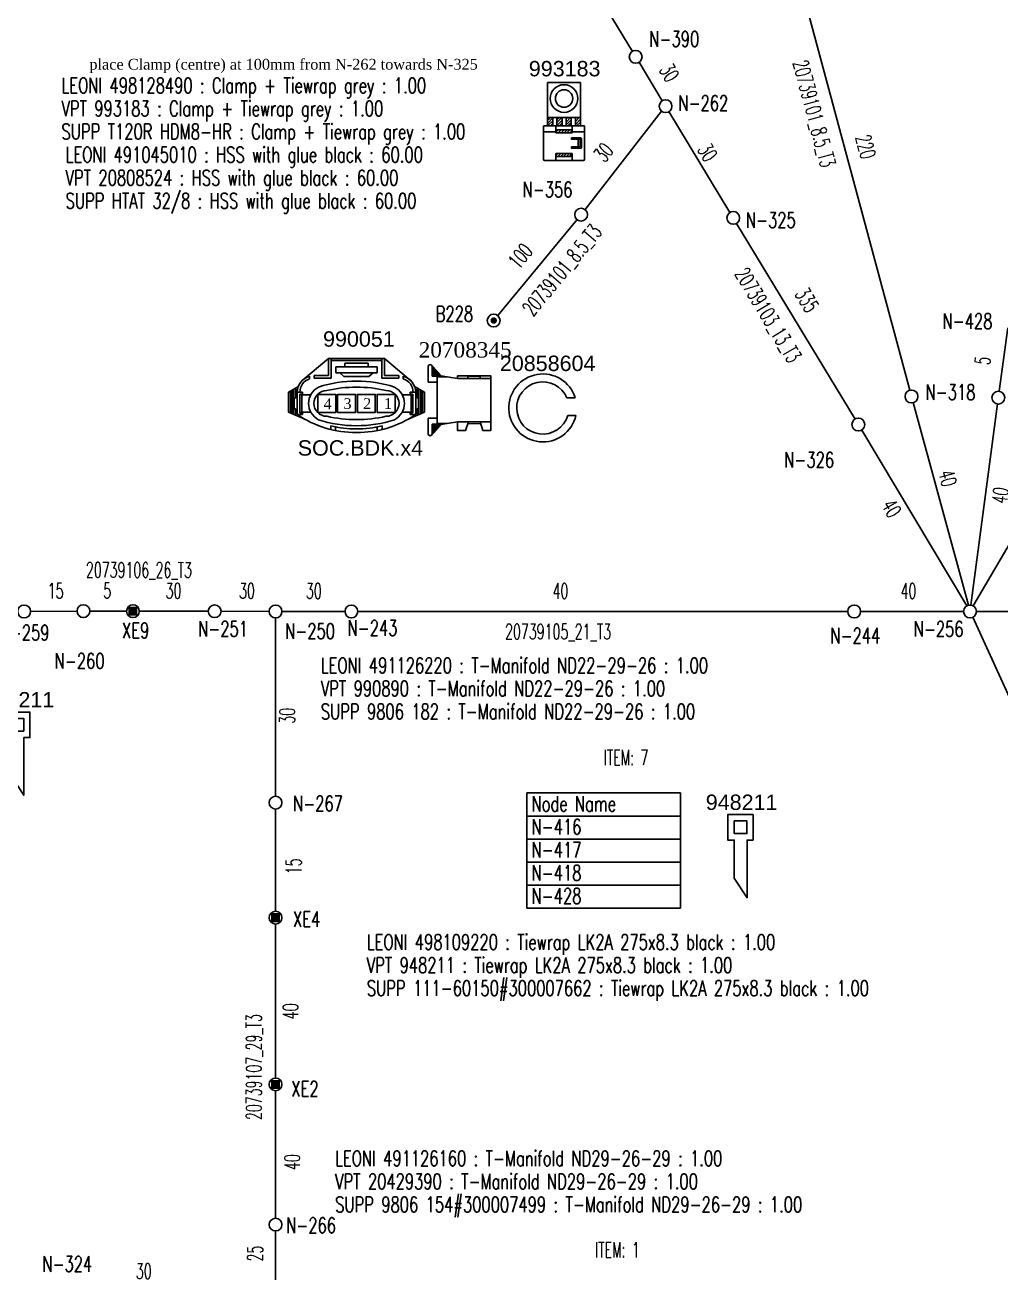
# Model space of a CAD drawing. Header units: millimetres. Extents: x -78 to 6757, y -2226 to 2184.
# Drawn here: x 1683.4 to 2064, y 779.2 to 1268.4 of the extents above; entities that cross this region are included whole.
import ezdxf

# ---------------------------------------------------------------- set-up
doc = ezdxf.new("R2010")
doc.units = ezdxf.units.MM
doc.layers.add('LAYER_0', color=7, linetype='Continuous')
doc.layers.add('SYMBOLS', color=7, linetype='Continuous')
doc.styles.add('HS-BUNDLE-DIMENSION', font='ROMANS.SHX', dxfattribs={"width": 0.6, "height": 6})
doc.styles.add('HS-COMP-DESCRIPTION', font='romans.shx', dxfattribs={"width": 0.6, "height": 6})
doc.styles.add('HS-MULTI-LOCATION-COMP', font='ROMANS.SHX', dxfattribs={"width": 0.7, "height": 6})
doc.styles.add('HS-NODE', font='ROMANS.SHX', dxfattribs={"width": 0.7, "height": 6})
doc.styles.add('HS-PART-NO', font='ROMANS.SHX', dxfattribs={"width": 0.7, "height": 6})
doc.styles.get("Standard").update_dxf_attribs({"font": 'TIMES.TTF'})
doc.linetypes.add('20739101', pattern='A,0.0001,-0.2,[132,ltypeshp.shx,S=0.2,R=0,X=-0.2,Y=0],-0.2', length=0.4001)
doc.linetypes.add('20739103', pattern='A,0.0001,-0.2,[132,ltypeshp.shx,S=0.2,R=0,X=-0.2,Y=0],-0.2', length=0.4001)
doc.linetypes.add('20739105', pattern='A,0.0001,-0.2,[132,ltypeshp.shx,S=0.2,R=0,X=-0.2,Y=0],-0.2', length=0.4001)
doc.linetypes.add('20739106', pattern='A,0.0001,-0.2,[132,ltypeshp.shx,S=0.2,R=0,X=-0.2,Y=0],-0.2', length=0.4001)
doc.linetypes.add('20739107', pattern='A,0.0001,-0.2,[132,ltypeshp.shx,S=0.2,R=0,X=-0.2,Y=0],-0.2', length=0.4001)
doc.linetypes.add('ZIPPED_TUBE', pattern='A,0.0001,-0.25,["~",Standard,S=1,R=0,X=-0.3,Y=-0.6],-0.25', length=0.5001)

# ---------------------------------------------------------------- blocks, each defined once
blk = doc.blocks.new('A$C78503DC2')
at = {"layer": 'SYMBOLS', "color": 7}
for points in [[(15.58689995968109, 28.79963657390181), (5.350099959681074, 20.24563657390181)], [(26.47959995968105, 28.79963657390181), (15.58689995968109, 28.79963657390181)], [(15.58689995968109, 22.14823657390178), (15.58689995968109, 28.79963657390181)], [(16.63759995968107, 28.79963657390181), (16.63759995968107, 21.0982365739018)], [(16.63759995968107, 28.09963657390182), (36.32369995968105, 28.09963657390182)], [(18.43029995968107, 25.57263657390183), (18.43029995968107, 23.22203657390179)], [(18.43029995968107, 25.57263657390183), (26.47959995968105, 25.57263657390183)], [(21.94779995968108, 26.97263657390181), (21.94779995968108, 25.57263657390183)], [(21.94779995968108, 26.97263657390181), (26.47959995968105, 26.97263657390181)], [(26.47959995968105, 28.79963657390181), (37.37369995968106, 28.79963657390181)], [(31.01209995968108, 26.97263657390181), (26.47959995968105, 26.97263657390181)], [(34.52959995968106, 25.57263657390183), (26.47959995968105, 25.57263657390183)], [(31.01209995968108, 26.97263657390181), (31.01209995968108, 25.57263657390183)], [(34.52959995968106, 25.57263657390183), (34.52959995968106, 23.22203657390179)], [(36.32369995968105, 28.79963657390181), (36.32369995968105, 21.0982365739018)], [(37.37369995968106, 28.79963657390181), (47.60769995968107, 20.24563657390181)], [(37.37369995968106, 22.14823657390178), (37.37369995968106, 28.79963657390181)], [(8.223599959681081, 21.9081365739018), (8.223599959681081, 20.8791365739018)], [(15.58689995968109, 22.14823657390178), (9.987599959681063, 22.14823657390178)], [(9.987599959681063, 22.14823657390178), (9.987599959681063, 21.0982365739018)], [(16.63759995968107, 21.0982365739018), (9.987599959681063, 21.0982365739018)], [(18.43029995968107, 23.22203657390179), (26.47959995968105, 23.22203657390179)], [(19.99269995968106, 23.22203657390179), (21.59849995968105, 21.82203657390181)], [(21.59849995968105, 21.82203657390181), (26.47959995968105, 21.82203657390181)], [(34.52959995968106, 23.22203657390179), (26.47959995968105, 23.22203657390179)], [(31.36139995968105, 21.82203657390181), (26.47959995968105, 21.82203657390181)], [(32.96719995968107, 23.22203657390179), (31.36139995968105, 21.82203657390181)], [(36.32369995968105, 21.0982365739018), (42.97369995968106, 21.0982365739018)], [(37.37369995968106, 22.14823657390178), (42.97369995968106, 22.14823657390178)], [(42.97369995968106, 22.14823657390178), (42.97369995968106, 21.0982365739018)], [(44.73769995968107, 21.9081365739018), (44.73769995968107, 20.8791365739018)], [(-4.03189233111334e-08, 15.68233657390181), (3.843699959681089, 17.96363657390179)], [(-4.03189233111334e-08, 15.68233657390181), (-4.03189233111334e-08, 7.882936573901816)], [(0.6999999596810653, 16.0981365739018), (0.6999999596810653, 7.580536573901782)], [(1.399999959681082, 16.51323657390179), (1.399999959681082, 7.278136573901804)], [(2.099999959681071, 16.92903657390178), (2.099999959681071, 6.975736573901827)], [(2.79999995968106, 17.3448365739018), (2.79999995968106, 13.57953657390181)], [(5.485199959681069, 15.6529365739018), (3.385199959681074, 15.6529365739018)], [(3.385199959681074, 15.6529365739018), (3.385199959681074, 11.32203657390181)], [(5.485199959681069, 14.95293657390181), (4.435199959681086, 14.95293657390181)], [(4.435199959681086, 14.95293657390181), (4.435199959681086, 11.32203657390181)], [(8.635199959681074, 14.69113657390182), (5.135199959681074, 14.69113657390182)], [(5.135199959681074, 14.69113657390182), (5.135199959681074, 7.952936573901809)], [(5.485199959681069, 14.95293657390181), (5.485199959681069, 15.6529365739018)], [(11.43029995968107, 7.822036573901812), (18.43029995968107, 7.822036573901812), (18.43029995968107, 14.82203657390181), (11.43029995968107, 14.82203657390181), (11.43029995968107, 7.822036573901812)], [(19.13029995968108, 7.822036573901812), (26.13029995968105, 7.822036573901812), (26.13029995968105, 14.82203657390181), (19.13029995968108, 14.82203657390181), (19.13029995968108, 7.822036573901812)], [(26.82959995968108, 7.822036573901812), (33.82959995968108, 7.822036573901812), (33.82959995968108, 14.82203657390181), (26.82959995968108, 14.82203657390181), (26.82959995968108, 7.822036573901812)], [(34.52959995968106, 7.822036573901812), (41.53169995968105, 7.822036573901812), (41.53169995968105, 14.82203657390181), (34.52959995968106, 14.82203657390181), (34.52959995968106, 7.822036573901812)], [(44.32469995968106, 14.69113657390182), (47.82469995968106, 14.69113657390182)], [(47.47469995968106, 14.95293657390181), (47.47469995968106, 15.6529365739018)], [(47.47469995968106, 15.6529365739018), (49.57469995968106, 15.6529365739018)], [(47.47469995968106, 14.95293657390181), (48.52469995968107, 14.95293657390181)], [(47.82469995968106, 14.69113657390182), (47.82469995968106, 7.952936573901809)], [(47.82469995968106, 14.69113657390182), (47.82469995968106, 7.952936573901809)], [(48.52469995968107, 14.95293657390181), (48.52469995968107, 11.32203657390181)], [(52.96269995968106, 15.68233657390181), (49.11969995968107, 17.96363657390179)], [(49.57469995968106, 15.6529365739018), (49.57469995968106, 11.32203657390181)], [(50.16269995968108, 17.3448365739018), (50.16269995968108, 13.57953657390181)], [(50.86269995968107, 16.92903657390178), (50.86269995968107, 6.975736573901827)], [(51.56269995968105, 16.51323657390179), (51.56269995968105, 7.278136573901804)], [(52.26269995968107, 16.0981365739018), (52.26269995968107, 7.580536573901782)], [(52.96269995968106, 15.68233657390181), (52.96269995968106, 7.882936573901816)], [(3.385199959681074, 13.93163657390181), (2.243499959681088, 13.24493657390178)], [(2.243499959681088, 13.24493657390178), (2.243499959681088, 11.32203657390181)], [(2.243499959681088, 9.399836573901808), (2.243499959681088, 11.32203657390181)], [(3.385199959681074, 6.991136573901798), (3.385199959681074, 11.32203657390181)], [(4.435199959681086, 7.691136573901815), (4.435199959681086, 11.32203657390181)], [(48.52469995968107, 7.691136573901815), (48.52469995968107, 11.32203657390181)], [(49.57469995968106, 13.93163657390181), (50.71569995968105, 13.24493657390178)], [(49.57469995968106, 6.991136573901798), (49.57469995968106, 11.32203657390181)], [(50.71569995968105, 13.24493657390178), (50.71569995968105, 11.32203657390181)], [(50.71569995968105, 9.399836573901808), (50.71569995968105, 11.32203657390181)], [(-4.03189233111334e-08, 7.882936573901816), (6.374899959681073, 5.127736573901814)], [(3.385199959681074, 8.712436573901812), (2.243499959681088, 9.399836573901808)], [(2.79999995968106, 9.06453657390179), (2.79999995968106, 6.673336573901793)], [(5.485199959681069, 6.991136573901798), (3.385199959681074, 6.991136573901798)], [(5.485199959681069, 7.691136573901815), (4.435199959681086, 7.691136573901815)], [(8.635199959681074, 7.952936573901809), (5.135199959681074, 7.952936573901809)], [(5.485199959681069, 7.691136573901815), (5.485199959681069, 6.991136573901798)], [(44.32469995968106, 7.952936573901809), (47.82469995968106, 7.952936573901809)], [(52.96269995968106, 7.882936573901816), (46.58569995968108, 5.127736573901814)], [(47.47469995968106, 7.691136573901815), (48.52469995968107, 7.691136573901815)], [(47.47469995968106, 7.691136573901815), (47.47469995968106, 6.991136573901798)], [(47.47469995968106, 6.991136573901798), (49.57469995968106, 6.991136573901798)], [(49.57469995968106, 8.712436573901812), (50.71569995968105, 9.399836573901808)], [(50.16269995968108, 9.06453657390179), (50.16269995968108, 6.673336573901793)], [(16.44369995968108, 2.530036573901782), (16.44369995968108, 1.14473657390181)], [(18.36379995968107, 2.105136573901802), (18.36379995968107, 0.7240365739017989)], [(34.59539995968106, 2.105136573901802), (34.59539995968106, 0.7240365739017989)], [(36.51969995968108, 2.530036573901782), (36.51969995968108, 1.14473657390181)]]:
    blk.add_lwpolyline(points, dxfattribs=at)
for centre, radius, start, end in [((9.987599959681063, 15.54443657390181), 6.603799999999999, 105.5000000000006, 179.0599999999997), ((9.752399959681071, 15.78383657390179), 5.319369999999999, 106.7099999999999, 181.4099999999991), ((26.47959995968105, -27.2857634260982), 47.34029999999999, 71.79599999999934, 108.1999999999993), ((43.20469995968108, 15.78383657390179), 5.319369999999999, 358.5900000000009, 73.29400000000047), ((42.97369995968106, 15.54443657390181), 6.603799999999999, 0.9423800000005399, 74.50399999999969), ((14.93029995968107, 11.32203657390181), 7.139999999999999, 116.9799999999995, 243.0200000000005), ((14.93029995968107, 11.32203657390181), 5.04, 90, 270), ((26.47959995968105, -34.8401634260982), 52.4881, 77.28800000000048, 102.7100000000004), ((38.03169995968105, 11.32203657390181), 5.04, 270, 90), ((38.03169995968105, 11.32203657390181), 7.139999999999999, 296.9799999999996, 63.02000000000046), ((25.92449995968107, 39.82463657390178), 39.8279, 235.5299999999994, 270.8000000000002), ((26.47959995968105, 49.93263657390179), 47.34029999999999, 251.8000000000009, 288.1999999999991), ((26.47959995968105, 57.48563657390179), 52.4881, 257.2899999999996, 282.7100000000004), ((27.03539995968109, 39.82463657390178), 39.8279, 269.1999999999997, 304.4700000000006), ((26.26819995968108, 42.35163657390177), 41.0186, 256.1399999999996, 270.2999999999994), ((26.69169995968107, 42.35163657390177), 41.0186, 269.7000000000006, 283.8600000000004)]:
    blk.add_arc(centre, radius, start, end, dxfattribs=at)
at = {"layer": 'LAYER_0', "color": 7, "linetype": 'Continuous', "char_height": 4.199999999999999, "width": 1.674609502909385, "attachment_point": 1}
for s, insert in [('{\\fTimes New Roman|b0|i0|c0|p18;4}', (13.63828282448807, 13.2071572592622)), ('{\\fTimes New Roman|b0|i0|c0|p18;3}', (21.40379061889158, 13.35268090259962)), ('{\\fTimes New Roman|b0|i0|c0|p18;2}', (29.07439701668713, 13.34606117203202)), ('{\\fTimes New Roman|b0|i0|c0|p18;1}', (37.189359695322, 13.35875067156144))]:
    blk.add_mtext(s, dxfattribs=dict(at, insert=insert))
blk = doc.blocks.new('418931400')
at = {"layer": 'LAYER_0', "color": 7, "linetype": 'Continuous'}
blk.add_blockref('A$C78503DC2', (65.02320394063605, 36.63096902068378), dxfattribs=at)
at = {"layer": 'LAYER_0', "color": 7, "linetype": 'Continuous', "char_height": 6, "width": 590.6579668816714, "attachment_point": 1}
for s, insert in [('{\\fArial|b0|i0|c0|p32;990051}', (78.4686647437679, 76.07419822557705)), ('{\\fArial|b0|i0|c0|p32;SOC.BDK.x4}', (68.59782842203256, 33.55932072208526))]:
    blk.add_mtext(s, dxfattribs=dict(at, insert=insert))
blk = doc.blocks.new('498128490')
at = {"layer": 'LAYER_0', "color": 7}
for points in [[(14.28297583449796, 16.68025292973944), (14.28297583449796, 30.28025292973951), (1.482975834497894, 30.28025292973951), (1.482975834497894, 16.68025292973944)], [(14.28297583449796, 16.68025292973944), (1.482975834497894, 16.68025292973944)], [(1.482975834497894, 16.68025292973944), (1.482975834497894, 13.48025292973942)], [(1.482975834497894, 16.68025292973944), (3.482975834497894, 16.68025292973944)], [(1.618975834497876, 15.76825292973943), (2.394975834497886, 16.54425292973944)], [(3.338975834497889, 16.35225292973945), (1.618975834497876, 14.63225292973943)], [(1.73897583449788, 13.62425292973942), (3.338975834497889, 15.21625292973944)], [(3.482975834497894, 16.68025292973944), (3.482975834497894, 13.48025292973942)], [(3.482975834497894, 16.68025292973944), (5.082975834497903, 16.68025292973944)], [(5.082975834497903, 16.68025292973944), (3.482975834497894, 16.68025292973944)], [(5.082975834497903, 16.68025292973944), (7.082975834497917, 16.68025292973944)], [(5.082975834497903, 13.48025292973942), (5.082975834497903, 16.68025292973944)], [(6.922975834497906, 16.54425292973944), (5.218975834497899, 14.84025292973943)], [(5.218975834497899, 15.96825292973943), (5.786975834497911, 16.54425292973944)], [(5.218975834497899, 13.71225292973942), (6.938975834497912, 15.42425292973943)], [(7.082975834497917, 16.68025292973944), (7.082975834497917, 13.48025292973942)], [(8.682975834497926, 16.68025292973944), (7.082975834497917, 16.68025292973944)], [(7.082975834497917, 16.68025292973944), (8.682975834497926, 16.68025292973944)], [(8.682975834497926, 13.48025292973942), (8.682975834497926, 16.68025292973944)], [(8.682975834497926, 16.68025292973944), (10.68297583449794, 16.68025292973944)], [(9.18697583449793, 16.54425292973944), (8.818975834497921, 16.17625292973944)], [(8.818975834497921, 15.04825292973943), (10.31497583449793, 16.54425292973944)], [(10.53897583449793, 15.63225292973943), (8.818975834497921, 13.92025292973943)], [(10.68297583449794, 16.68025292973944), (10.68297583449794, 13.48025292973942)], [(10.68297583449794, 16.68025292973944), (12.28297583449795, 16.68025292973944)], [(12.28297583449795, 16.68025292973944), (10.68297583449794, 16.68025292973944)], [(12.28297583449795, 13.48025292973942), (12.28297583449795, 16.68025292973944)], [(12.28297583449795, 16.68025292973944), (14.28297583449796, 16.68025292973944)], [(12.57897583449795, 16.54425292973944), (12.41897583449794, 16.38425292973943)], [(12.41897583449794, 15.25625292973943), (13.70697583449796, 16.54425292973944)], [(14.13897583449796, 15.84025292973943), (12.41897583449794, 14.12025292973942)], [(13.05097583449793, 13.62425292973942), (14.13897583449796, 14.71225292973942)], [(14.28297583449796, 13.48025292973942), (14.28297583449796, 16.68025292973944)], [(-0.1170241655021144, 13.08025292973943), (-0.1170241655021144, 12.68025292973942)], [(-0.1170241655021144, 12.68025292973942), (-0.1170241655021144, 11.88025292973941)], [(-0.1170241655021144, 11.88025292973941), (-0.1170241655021144, 11.48025292973942)], [(-0.1170241655021144, 11.48025292973942), (-0.1170241655021144, 0.6826529297393449)], [(0.6829758344978827, 13.48025292973942), (0.2829758344978771, 13.48025292973942)], [(0.2829758344978771, 11.08025292973941), (0.6829758344978827, 11.08025292973941)], [(1.482975834497894, 13.48025292973942), (0.6829758344978827, 13.48025292973942)], [(0.6829758344978827, 11.08025292973941), (4.682975834497912, 11.08025292973941)], [(1.482975834497894, 13.48025292973942), (5.082975834497903, 13.48025292973942)], [(3.482975834497894, 13.48025292973942), (1.482975834497894, 13.48025292973942)], [(3.338975834497889, 14.08825292973944), (2.87497583449789, 13.62425292973942)], [(8.682975834497926, 13.48025292973942), (3.482975834497894, 13.48025292973942)], [(3.482975834497894, 13.48025292973942), (5.082975834497903, 13.48025292973942)], [(4.682975834497912, 13.48025292973942), (4.682975834497912, 11.88025292973941)], [(7.082975834497917, 11.88025292973941), (4.682975834497912, 11.88025292973941)], [(4.682975834497912, 11.88025292973941), (4.682975834497912, 10.68025292973941)], [(4.682975834497912, 10.68025292973941), (11.08297583449795, 10.68025292973941)], [(4.818975834497893, 11.0482529297394), (5.514975834497905, 11.74425292973941)], [(5.082975834497903, 13.48025292973942), (7.082975834497917, 13.48025292973942)], [(6.642975834497905, 11.74425292973941), (5.730975834497913, 10.8242529297394)], [(6.938975834497912, 14.29625292973942), (6.266975834497901, 13.62425292973942)], [(6.858975834497913, 10.8242529297394), (7.778975834497929, 11.74425292973941)], [(7.082975834497917, 13.48025292973942), (14.28297583449796, 13.48025292973942)], [(7.082975834497917, 13.48025292973942), (8.682975834497926, 13.48025292973942)], [(7.082975834497917, 11.88025292973941), (11.08297583449795, 11.88025292973941)], [(8.90697583449793, 11.74425292973941), (7.994975834497909, 10.8242529297394)], [(10.68297583449794, 13.48025292973942), (8.682975834497926, 13.48025292973942)], [(9.122975834497923, 10.8242529297394), (10.03497583449793, 11.74425292973941)], [(9.658975834497939, 13.62425292973942), (10.53897583449793, 14.50425292973943)], [(10.93897583449794, 11.5122529297394), (10.25097583449792, 10.8242529297394)], [(10.68297583449794, 13.48025292973942), (12.28297583449795, 13.48025292973942)], [(12.28297583449795, 13.48025292973942), (10.68297583449794, 13.48025292973942)], [(11.08297583449795, 11.88025292973941), (11.08297583449795, 13.48025292973942)], [(11.08297583449795, 10.68025292973941), (11.08297583449795, 11.88025292973941)], [(15.08297583449796, 11.08025292973941), (11.08297583449795, 11.08025292973941)], [(14.28297583449796, 13.48025292973942), (12.28297583449795, 13.48025292973942)], [(14.13897583449796, 13.57625292973942), (14.18697583449796, 13.62425292973942)], [(15.08297583449796, 13.48025292973942), (14.28297583449796, 13.48025292973942)], [(15.48297583449797, 13.48025292973942), (15.08297583449796, 13.48025292973942)], [(15.08297583449796, 11.08025292973941), (15.48297583449797, 11.08025292973941)], [(15.88297583449797, 12.68025292973942), (15.88297583449797, 13.08025292973943)], [(15.88297583449797, 11.88025292973941), (15.88297583449797, 12.68025292973942)], [(15.88297583449797, 11.48025292973942), (15.88297583449797, 11.88025292973941)], [(15.88297583449797, 0.6826529297393449), (15.88297583449797, 11.48025292973942)], [(14.44297583449795, 8.693052929739405), (10.92297583449792, 8.693052929739405)], [(13.64297583449795, 8.213052929739387), (10.92297583449792, 8.213052929739387)], [(10.92297583449792, 5.173052929739382), (13.96297583449796, 5.173052929739382)], [(11.05097583449792, 4.837052929739383), (11.25097583449792, 5.031452929739371)], [(11.37097583449793, 8.550652929739396), (11.17897583449795, 8.354652929739384)], [(12.37897583449795, 5.031452929739371), (12.17897583449795, 4.834652929739375)], [(12.30697583449795, 8.3538529297394), (12.50697583449795, 8.551452929739394)], [(13.31497583449794, 4.833852929739391), (13.50697583449795, 5.031452929739371)], [(13.96297583449796, 8.213052929739387), (13.40297583449795, 8.213052929739387)], [(13.40297583449795, 7.973052929739393), (13.40297583449795, 5.413052929739377)], [(13.64297583449795, 5.173052929739382), (13.40297583449795, 5.173052929739382)], [(13.63497583449795, 8.550652929739396), (13.43497583449795, 8.354652929739384)], [(14.20297583449796, 5.413052929739377), (14.20297583449796, 7.973052929739393)], [(14.33897583449796, 8.122652929739399), (14.53897583449795, 8.320252929739393)], [(14.53897583449795, 7.190652929739383), (14.33897583449796, 6.994652929739385)], [(14.33897583449796, 5.863452929739378), (14.53897583449795, 6.060252929739375)], [(14.53897583449795, 4.929052929739382), (14.44297583449795, 4.834652929739375)], [(14.68297583449795, 4.933052929739387), (14.68297583449795, 8.453052929739396)], [(-0.1170241655021144, 0.6826529297393449), (-0.1170241655021144, 0.2826529297393392)], [(4.682975834497912, 2.682652929739359), (11.08297583449795, 2.682652929739359)], [(4.682975834497912, 1.482652929739342), (4.682975834497912, 2.682652929739359)], [(4.682975834497912, 1.482652929739342), (11.08297583449795, 1.482652929739342)], [(4.682975834497912, -0.1173470702606665), (4.682975834497912, 1.482652929739342)], [(4.682975834497912, -0.1173470702606665), (4.682975834497912, 1.482652929739342)], [(4.818975834497893, 1.998652929739362), (5.362975834497904, 2.541052929739377)], [(6.490975834497904, 2.541052929739377), (5.578975834497912, 1.623452929739369)], [(6.706975834497912, 1.624252929739353), (7.626975834497928, 2.541052929739377)], [(8.754975834497928, 2.541052929739377), (7.842975834497908, 1.623452929739369)], [(8.970975834497922, 1.624252929739353), (9.890975834497924, 2.541052929739377)], [(10.93897583449794, 2.459452929739354), (10.09897583449792, 1.623452929739369)], [(14.44297583449795, 4.693052929739378), (10.92297583449792, 4.693052929739378)], [(11.08297583449795, 1.482652929739342), (11.08297583449795, 2.682652929739359)], [(11.08297583449795, -0.1173470702606665), (11.08297583449795, 1.482652929739342)], [(15.88297583449797, 0.2826529297393392), (15.88297583449797, 0.6826529297393449)], [(0.2829758344978771, -0.1173470702606665), (0.6829758344978827, -0.1173470702606665)], [(0.6829758344978827, -0.1173470702606665), (4.682975834497912, -0.1173470702606665)], [(4.682975834497912, -0.1173470702606665), (11.08297583449795, -0.1173470702606665)], [(15.08297583449796, -0.1173470702606665), (11.08297583449795, -0.1173470702606665)], [(15.48297583449797, -0.1173470702606665), (15.08297583449796, -0.1173470702606665)]]:
    blk.add_lwpolyline(points, dxfattribs=at)
for radius in [5.400160000000029, 3.399920000000018]:
    blk.add_circle((7.882975834497929, 24.08025292973948), radius, dxfattribs=at)
for centre, radius, start, end in [((0.2829758344978771, 13.08025292973943), 0.3999600000000021, 90, 180), ((0.2829758344978771, 11.48025292973942), 0.3999600000000021, 180, 270), ((15.48297583449797, 13.08025292973943), 0.3999600000000021, 0, 90), ((15.48297583449797, 11.48025292973942), 0.3999600000000021, 270, 0), ((10.92297583449792, 8.453052929739396), 0.2398880000000013, 90, 180), ((10.92297583449792, 8.453052929739396), 0.2398880000000013, 180, 270), ((10.92297583449792, 4.933052929739387), 0.2398880000000013, 90, 180), ((10.92297583449792, 4.933052929739387), 0.2398880000000013, 180, 270), ((13.64297583449795, 7.973052929739393), 0.2398880000000013, 90, 180), ((13.64297583449795, 5.413052929739377), 0.2398880000000013, 180, 270), ((13.96297583449796, 7.973052929739393), 0.2398880000000013, 0, 90), ((13.96297583449796, 5.413052929739377), 0.2398880000000013, 270, 0), ((14.44297583449795, 8.453052929739396), 0.2398880000000013, 0, 90), ((14.44297583449795, 4.933052929739387), 0.2398880000000013, 270, 0), ((0.2829758344978771, 0.2826529297393392), 0.3999600000000021, 180, 270), ((15.48297583449797, 0.2826529297393392), 0.3999600000000021, 270, 0)]:
    blk.add_arc(centre, radius, start, end, dxfattribs=at)
at = {"layer": 'LAYER_0', "color": 7, "linetype": 'Continuous', "insert": (-5.875444388356973, 38.73537377471465), "char_height": 6, "width": 590.6579668816714, "attachment_point": 1}
blk.add_mtext('{\\fArial|b0|i0|c0|p32;993183}', dxfattribs=at)
blk = doc.blocks.new('498109220')
at = {"layer": 'LAYER_0', "color": 7}
for points in [[(-7.5, 32.5), (-7.5, 22.53800000000001), (-4.987999999999985, 22.53800000000001), (-4.987999999999985, 7.637), (0, 0), (0, 22.53800000000001), (2.385000000000005, 22.53800000000001), (2.385000000000005, 32.47200000000001), (-7.546000000000006, 32.47200000000001)], [(-4.998999999999995, 30), (-4.998999999999995, 25.02100000000002), (-0.0210000000000008, 25.02100000000002), (-0.0210000000000008, 30), (-4.998999999999995, 30)]]:
    blk.add_lwpolyline(points, dxfattribs=at)
at = {"layer": 'LAYER_0', "color": 7, "linetype": 'Continuous', "insert": (-16.08493258360572, 40.2713361683962), "char_height": 6, "width": 590.6579668816714, "attachment_point": 1}
blk.add_mtext('{\\fArial|b0|i0|c0|p32;948211}', dxfattribs=at)
blk = doc.blocks.new('492058700')
at = {"layer": 'LAYER_0', "color": 7}
for points in [[(145.96, 119.32), (145.96, 125.6)], [(147.59, 125.6), (147.59, 121.7), (151.8, 121.7)], [(147.59, 121.7), (147.59, 125.35), (147.95, 125.35), (147.95, 121.7), (147.59, 121.7)], [(147.95, 121.7), (147.95, 124.95), (148.3, 124.95), (148.3, 121.7)], [(148.3, 121.7), (148.3, 124.55), (148.66, 124.55), (148.66, 121.7)], [(148.66, 121.7), (148.66, 124.15), (149.02, 124.15), (149.02, 121.7)], [(149.02, 121.7), (149.02, 123.75), (149.38, 123.75), (149.38, 121.7)], [(149.38, 121.7), (149.38, 123.35), (149.73, 123.35), (149.73, 121.7)], [(149.73, 121.7), (149.73, 122.95), (150.09, 122.95), (150.09, 121.7)], [(150.09, 121.7), (150.09, 122.55), (150.45, 122.55), (150.45, 121.7)], [(149.46, 119.32), (145.96, 119.32)], [(153.26, 121.48), (149.46, 121.48), (149.46, 119.32)], [(149.46, 119.32), (149.46, 112.32)], [(150.45, 121.7), (150.45, 122.15), (150.81, 122.15), (150.81, 121.7)], [(150.97, 121.83), (150.81, 122.02)], [(157.46, 120.82), (150.97, 121.83)], [(157.46, 120.82), (170.46, 120.82), (170.46, 121.82), (157.46, 121.82), (157.46, 120.82)], [(170.46, 120.82), (157.46, 120.82)], [(161.5, 120.82), (161.5, 121.65), (166.28, 121.65), (166.28, 120.82), (161.5, 120.82)], [(170.46, 112.32), (170.46, 120.82)], [(149.46, 105.32), (149.46, 112.32)], [(170.46, 112.32), (170.46, 103.82)], [(149.46, 105.32), (145.96, 105.32)], [(145.96, 105.32), (145.96, 99.04700000000001)], [(147.59, 99.045), (147.59, 102.95), (151.8, 102.95)], [(147.59, 102.95), (147.59, 99.302), (147.95, 99.302), (147.95, 102.95), (147.59, 102.95)], [(147.95, 102.95), (147.95, 99.70200000000001), (148.3, 99.70200000000001), (148.3, 102.95)], [(148.3, 102.95), (148.3, 100.1), (148.66, 100.1), (148.66, 102.95)], [(148.66, 102.95), (148.66, 100.5), (149.02, 100.5), (149.02, 102.95)], [(149.02, 102.95), (149.02, 100.9), (149.38, 100.9), (149.38, 102.95)], [(149.38, 102.95), (149.38, 101.3), (149.73, 101.3), (149.73, 102.95)], [(153.26, 103.17), (149.46, 103.17), (149.46, 105.32)], [(149.73, 102.95), (149.73, 101.7), (150.09, 101.7), (150.09, 102.95)], [(150.09, 102.95), (150.09, 102.1), (150.45, 102.1), (150.45, 102.95)], [(150.45, 102.95), (150.45, 102.5), (150.81, 102.5), (150.81, 102.95)], [(150.97, 102.82), (150.81, 102.63)], [(157.46, 103.82), (150.97, 102.82)], [(160.58, 100.51), (157.44, 100.51), (157.44, 103.82), (170.46, 103.82), (170.46, 100.51), (167.32, 100.51)], [(160.58, 100.51), (161.68, 103.82)], [(161.46, 103.17), (166.45, 103.16)], [(167.32, 100.51), (166.23, 103.82)]]:
    blk.add_lwpolyline(points, dxfattribs=at)
for centre, start, end in [((146.77, 125.33), 18.598, 161.48), ((146.77, 99.319), 198.52, 341.4)]:
    blk.add_arc(centre, 0.85714, start, end, dxfattribs=at)
at = {"layer": 'LAYER_0', "color": 7, "linetype": 'Continuous', "insert": (142.3159936859357, 134.9666309804266), "char_height": 6, "width": 590.6579668816714, "attachment_point": 1}
blk.add_mtext('{\\fTimes New Roman|b0|i0|c0|p18;20708345}', dxfattribs=at)
blk = doc.blocks.new('A$C168E3ECD')
at = {"layer": 'LAYER_0', "color": 7}
for points in [[(11.11548668801674, 8.417778197237283), (12.70548668801675, 8.417778197237283)], [(11.27548668801674, 5.037778197237287), (12.83548668801674, 5.047778197237292)]]:
    blk.add_lwpolyline(points, dxfattribs=at)
for radius, start, end in [(6.4999, 17.15300000000017, 347.0700000000002), (5.0001, 22.55400000000067, 342.9999999999998)]:
    blk.add_arc((6.49548668801674, 6.497778197237281), radius, start, end, dxfattribs=at)
blk = doc.blocks.new('492074001')
at = {"layer": 'LAYER_0', "color": 7, "linetype": 'Continuous', "xscale": 2.040000000000003, "yscale": 2.040000000000003, "zscale": 2.04}
blk.add_blockref('A$C168E3ECD', (105.9811660356604, 90.39519824687407), dxfattribs=at)
at = {"layer": 'LAYER_0', "color": 7, "linetype": 'Continuous', "insert": (102.4770392533666, 124.0494395369754), "char_height": 6, "width": 590.6579668816714, "attachment_point": 1}
blk.add_mtext('{\\fArial|b0|i0|c1|p0;\\C256;20858604}', dxfattribs=at)

msp = doc.modelspace()

# ---------------------------------------------------------------- linework, layer by layer
at = {"color": 7, "linetype": '20739103', "ltscale": 8}
for points in [[(1900.90175133917, 1290.122919792087), (1920.234374415911, 1258.188336641651)], [(1960.870776233432, 1191.063117905169), (2007.093452044455, 1114.710215442663)]]:
    msp.add_lwpolyline(points, dxfattribs=at)
at = {"color": 7, "linetype": '20739101', "ltscale": 8}
for points in [[(1985.059224695195, 1287.549440457049), (2028.450650323274, 1125.931906468591)], [(1867.738426065445, 1155.080132460419), (1898.649808647383, 1192.534401004403)], [(2063.325354233273, 1125.545559172341), (2066.627926851199, 1150.297639279986)]]:
    msp.add_lwpolyline(points, dxfattribs=at)
at = {"color": 7, "ltscale": 8}
for points in [[(1922.823759956368, 1253.911061513387), (1931.889070646327, 1238.936532870072)], [(1901.776412916628, 1196.435579212208), (1931.64847216905, 1234.824856840696)], [(1934.478456186784, 1234.659257741808), (1958.281390692975, 1195.340393033433)], [(2029.755693507111, 1121.105232261619), (2051.286657006877, 1042.02942365506)], [(2052.27165993876, 1042.095604271528), (2062.666511219848, 1120.589157262833)], [(2009.669680016113, 1110.425030062269), (2050.66191679857, 1041.763789816262)], [(2053.207881850337, 1041.773910067547), (2093.521167317994, 1110.534051599205)], [(1685.492206499766, 1039.633132205224), (1703.628756466288, 1039.748411934296)], [(1759.785069883847, 1039.700559857263), (1778.554423181096, 1039.627035115473)], [(1783.554404, 1039.617242), (1808.144404, 1039.617242)], [(2009.249616, 1039.617242), (2049.443452, 1039.617242)], [(2052.984320726296, 1037.344228076897), (2069.383306401499, 1001.532677760508)], [(2054.443452, 1039.617242), (2090.033452, 1039.617242)], [(1781.054404, 967.540463), (1781.054404, 1037.117242)], [(1781.054404, 778.881308), (1781.054404, 797.881308)]]:
    msp.add_lwpolyline(points, dxfattribs=at)
at = {"color": 7, "linetype": 'Continuous'}
for points in [[(1865.522113043706, 1153.151992717857, 1.25, 1.25, 1), (1866.772113043706, 1153.151992717857, 1.25, 1.25, 1)], [(1724.536921920167, 1038.848070891806, 1.767766960898825, 1.767766960898825, 0), (1726.304688881066, 1038.848070891806, 1.767766960898825, 1.767766960898825, 0), (1726.304688881066, 1040.615837852705, 1.767766960898825, 1.767766960898825, 0), (1724.536921920167, 1040.615837852705, 1.767766960898825, 1.767766960898825, 0)], [(1724.536921920167, 1040.615837852705, 1.767766960898825, 1.767766960898825, 0), (1726.304688881066, 1040.615837852705, 1.767766960898825, 1.767766960898825, 0), (1726.304688881066, 1038.848070891806, 1.767766960898825, 1.767766960898825, 0), (1724.536921920167, 1038.848070891806, 1.767766960898825, 1.767766960898825, 0)], [(1780.170520522724, 919.2558385195506, 1.767766960898825, 1.767766960898825, 0), (1781.938287483622, 919.2558385195506, 1.767766960898825, 1.767766960898825, 0), (1781.938287483622, 921.0236054804494, 1.767766960898825, 1.767766960898825, 0), (1780.170520522724, 921.0236054804494, 1.767766960898825, 1.767766960898825, 0)], [(1780.170520522724, 921.0236054804494, 1.767766960898825, 1.767766960898825, 0), (1781.938287483622, 921.0236054804494, 1.767766960898825, 1.767766960898825, 0), (1781.938287483622, 919.2558385195506, 1.767766960898825, 1.767766960898825, 0), (1780.170520522724, 919.2558385195506, 1.767766960898825, 1.767766960898825, 0)], [(1780.170520522724, 854.1847865195506, 1.767766960898825, 1.767766960898825, 0), (1781.938287483622, 854.1847865195506, 1.767766960898825, 1.767766960898825, 0), (1781.938287483622, 855.9525534804494, 1.767766960898825, 1.767766960898825, 0), (1780.170520522724, 855.9525534804494, 1.767766960898825, 1.767766960898825, 0)], [(1780.170520522724, 855.9525534804494, 1.767766960898825, 1.767766960898825, 0), (1781.938287483622, 855.9525534804494, 1.767766960898825, 1.767766960898825, 0), (1781.938287483622, 854.1847865195506, 1.767766960898825, 1.767766960898825, 0), (1780.170520522724, 854.1847865195506, 1.767766960898825, 1.767766960898825, 0)]]:
    msp.add_lwpolyline(points, format="xyseb", close=True, dxfattribs=at)
at = {"color": 7, "linetype": '20739106', "ltscale": 8}
for points in [[(1708.628702451754, 1039.760110304164), (1722.920808911743, 1039.736146207611)], [(1727.920804822976, 1039.730259575443), (1754.78508963941, 1039.712047769548)]]:
    msp.add_lwpolyline(points, dxfattribs=at)
at = {"color": 7, "linetype": '20739105', "ltscale": 8}
msp.add_lwpolyline([(1813.144404, 1039.617242), (2004.249616, 1039.617242)], dxfattribs=at)
at = {"color": 7, "linetype": 'Continuous'}
for points in [[(1879.122501514164, 968.7954040660461), (1938.962501514164, 968.7954040660461)], [(1879.122501514164, 923.7954040660461), (1879.122501514164, 968.7954040660461)], [(1879.122501514164, 923.7954040660461), (1879.122501514164, 968.7954040660461)], [(1879.122501514164, 968.7954040660461), (1938.962501514164, 968.7954040660461)], [(1938.962501514164, 923.7954040660461), (1938.962501514164, 968.7954040660461)], [(1938.962501514164, 923.7954040660461), (1938.962501514164, 968.7954040660461)], [(1879.122501514164, 959.7954040660461), (1938.962501514164, 959.7954040660461)], [(1879.122501514164, 950.7954040660461), (1938.962501514164, 950.7954040660461)], [(1879.122501514164, 941.7954040660461), (1938.962501514164, 941.7954040660461)], [(1879.122501514164, 932.7954040660461), (1938.962501514164, 932.7954040660461)], [(1879.122501514164, 923.7954040660461), (1938.962501514164, 923.7954040660461)], [(1879.122501514164, 923.7954040660461), (1938.962501514164, 923.7954040660461)]]:
    msp.add_lwpolyline(points, dxfattribs=at)
at = {"color": 7, "linetype": '20739107', "ltscale": 8}
for points in [[(1781.054404, 922.639722), (1781.054404, 962.540463)], [(1781.054404, 857.56867), (1781.054404, 917.639722)], [(1781.054404, 802.881308), (1781.054404, 852.56867)]]:
    msp.add_lwpolyline(points, dxfattribs=at)
at = {"color": 7, "linetype": 'Continuous'}
for centre in [(1921.529067186139, 1256.049699077519), (1933.183763416556, 1236.79789530594), (1900.241121669122, 1194.462540746964), (1959.576083463204, 1193.201755469301), (1866.147113043706, 1153.151992717857), (2029.098898513988, 1123.517413916679), (2062.994719158607, 1123.067519534361), (2008.388144814684, 1112.571577878531), (1706.128705966054, 1039.76430213952), (1725.420805397443, 1039.731954372255), (1757.285089064942, 1039.710352972736), (1682.992257, 1039.617242), (1781.054404, 1039.617242), (1810.644404, 1039.617242), (2006.749616, 1039.617242), (2051.943452, 1039.617242), (1781.054404, 965.040463), (1781.054404, 920.139722), (1781.054404, 855.06867), (1781.054404, 800.381308)]:
    msp.add_circle(centre, 2.5, dxfattribs=at)

# ---------------------------------------------------------------- block references
at = {"linetype": 'ZIPPED_TUBE'}
for name, p in [('498128490', (1885.705090826688, 1215.70316049042)), ('418931400', (1721.110258189295, 1072.871010810557)), ('492058700', (1694.569541470918, 1009.745102980495)), ('492074001', (1766.071064192722, 1015.39444776687)), ('498109220', (1682.864162143062, 967.9063026172048)), ('498109220', (1964.944030154364, 927.9056053236652))]:
    msp.add_blockref(name, p, dxfattribs=at)

# ---------------------------------------------------------------- texts
at = {"color": 5, "linetype": 'Continuous', "style": 'HS-NODE', "width": 0.7}
for s, p in [('N-390', (1926.848817621539, 1260.012030739466)), ('N-262', (1938.198387157129, 1234.996083588399)), ('N-356', (1877.441813982605, 1201.277806800026)), ('N-325', (1964.512978463204, 1189.337379469301)), ('B228', (1843.540598244483, 1152.775256850999)), ('N-428', (2041.216519218469, 1149.917427270739)), ('N-318', (2034.590887377857, 1122.201097588204)), ('N-326', (1979.489523184111, 1095.776941925291)), ('N-259', (1673.437248, 1028.361543)), ('XE9', (1721.188964397443, 1029.206428372255)), ('N-251', (1750.871717064942, 1029.826556972735)), ('N-250', (1784.804404, 1028.947242)), ('N-243', (1809.16484665158, 1030.171184211271)), ('N-244', (1997.492126, 1027.182921)), ('N-256', (2029.968813507239, 1029.792610240371)), ('N-260', (1694.905620966053, 1017.31141513952)), ('N-267', (1787.895109, 961.657789)), ('XE4', (1787.895109, 916.506217)), ('XE2', (1787.257133, 850.307817)), ('N-266', (1785.197373615461, 797.0795230749645)), ('N-324', (1690.101471, 782.002232))]:
    msp.add_text(s, height=6, dxfattribs=at).set_placement(p)
at = {"color": 1, "linetype": 'Continuous', "ltscale": 8, "style": 'HS-BUNDLE-DIMENSION', "width": 0.6}
for s, rotation, p in [('30', 301.1899595347838, (1930.468220806571, 1250.938363109344)), ('20739101_8.5_T3', 285.0284877506881, (1982.724793677972, 1253.822337151359)), ('220', 285.0284877506881, (2007.115130412106, 1224.681821753477)), ('30', 52.11224844965318, (1909.472101437608, 1214.467265065566)), ('30', 301.1899595347837, (1945.388751586969, 1219.859556519444)), ('20739101_8.5_T3', 50.46680164220047, (1881.449729636059, 1154.412325028027)), ('100', 50.46680164220047, (1875.92843700875, 1172.858837972978)), ('20739103_13_T3', 301.189959534784, (1959.928490451317, 1171.379071762142)), ('335', 301.189959534784, (1983.378183132061, 1163.53906997345)), ('5', 82.40013643894841, (2059.62417698955, 1135.612053437135)), ('40', 285.2313998070986, (2039.543082184777, 1093.834539497457)), ('40', 82.45625159472462, (2066.330346395527, 1081.482568824697)), ('40', 300.8381097430939, (2017.165468773877, 1080.970782479666)), ('20739106_26_T3', 359.9611581152379, (1707.080680945718, 1052.823226042234)), ('15', 0.3641791301291226, (1692.215056175973, 1044.675965055339)), ('5', 359.9039301652653, (1713.853929409321, 1044.751356004015)), ('30', 359.9611581152379, (1738.169908458068, 1044.723312663513)), ('30', 359.7755577520444, (1766.812401269911, 1044.67307022145)), ('30', 90, (1788.617955, 995.837169)), ('15', 90, (1791.118556, 937.113169)), ('40', 90, (1789.914238, 880.525918)), ('20739107_29_T3', 90, (1775.561171, 841.181491)), ('40', 90, (1790.581534, 821.673807)), ('25', 90, (1776.054404, 785.981308)), ('30', 0.01779101547351819, (1726.560238, 779.208371))]:
    msp.add_text(s, height=6, rotation=rotation, dxfattribs=at).set_placement(p)
at = {"color": 200, "linetype": 'Continuous', "style": 'HS-PART-NO', "width": 0.7}
for s, p in [('LEONI 498128490 : Clamp + Tiewrap grey : 1.00', (1697.587195449113, 1241.878332913827)), ('VPT 993183 : Clamp + Tiewrap grey : 1.00', (1697.587195449113, 1232.878332913827)), ('SUPP T120R HDM8-HR : Clamp + Tiewrap grey : 1.00', (1697.587195449113, 1223.878332913827)), ('LEONI 491045010 : HSS with glue black : 60.00', (1699.187195449113, 1214.878332913827)), ('VPT 20808524 : HSS with glue black : 60.00', (1699.187195449113, 1205.878332913827)), ('SUPP HTAT 32/8 : HSS with glue black : 60.00', (1699.187195449113, 1196.878332913827)), ('LEONI 491126220 : T-Manifold ND22-29-26 : 1.00', (1798.730361866217, 1015.585710758465)), ('VPT 990890 : T-Manifold ND22-29-26 : 1.00', (1798.730361866217, 1006.585710758465)), ('SUPP 9806 182 : T-Manifold ND22-29-26 : 1.00', (1798.730361866217, 997.5857107584652)), ('LEONI 498109220 : Tiewrap LK2A 275x8.3 black : 1.00', (1816.668961914838, 907.6300721285006)), ('VPT 948211 : Tiewrap LK2A 275x8.3 black : 1.00', (1816.668961914838, 898.6300721285006)), ('SUPP 111-60150#300007662 : Tiewrap LK2A 275x8.3 black : 1.00', (1816.668961914838, 889.6300721285006)), ('LEONI 491126160 : T-Manifold ND29-26-29 : 1.00', (1804.315163534158, 823.2183900607051)), ('VPT 20429390 : T-Manifold ND29-26-29 : 1.00', (1804.315163534158, 814.2183900607051)), ('SUPP 9806 154#300007499 : T-Manifold ND29-26-29 : 1.00', (1804.315163534158, 805.2183900607051))]:
    msp.add_text(s, height=6, dxfattribs=at).set_placement(p)
at = {"color": 1, "linetype": 'Continuous', "ltscale": 8, "style": 'HS-BUNDLE-DIMENSION', "width": 0.6}
for s, p in [('30', (1792.890404, 1044.617242)), ('40', (1889.0864888, 1044.617242)), ('40', (2024.8271504, 1044.617242)), ('20739105_21_T3', (1870.577125, 1028.759018))]:
    msp.add_text(s, height=6, dxfattribs=at).set_placement(p)
at = {"color": 42, "linetype": 'Continuous', "style": 'HS-COMP-DESCRIPTION', "width": 0.6}
for s, p in [('ITEM: 7', (1909.042501514165, 979.5954040660461)), ('ITEM: 1', (1905.683466693991, 787.56175870688))]:
    msp.add_text(s, height=6, dxfattribs=at).set_placement(p)
at = {"color": 1, "linetype": 'Continuous', "style": 'HS-MULTI-LOCATION-COMP', "width": 0.7}
msp.add_text('Node Name', height=6, dxfattribs=at).set_placement((1880.922501514164, 961.5954040660461))
at = {"color": 0, "linetype": 'Continuous', "style": 'HS-MULTI-LOCATION-COMP', "width": 0.7}
for s, p in [('N-416 ', (1880.922501514164, 952.5954040660461)), ('N-417 ', (1880.922501514164, 943.5954040660461)), ('N-418 ', (1880.922501514164, 934.5954040660461)), ('N-428 ', (1880.922501514164, 925.5954040660461))]:
    msp.add_text(s, height=6, dxfattribs=at).set_placement(p)
at = {"color": 0, "insert": (1708.439442686443, 1255.256261921169), "char_height": 4.199999999999999, "width": 158.985385716398, "attachment_point": 1}
msp.add_mtext('place Clamp (centre) at 100mm from N-262 towards N-325', dxfattribs=at)

doc.saveas('drawing.dxf')
